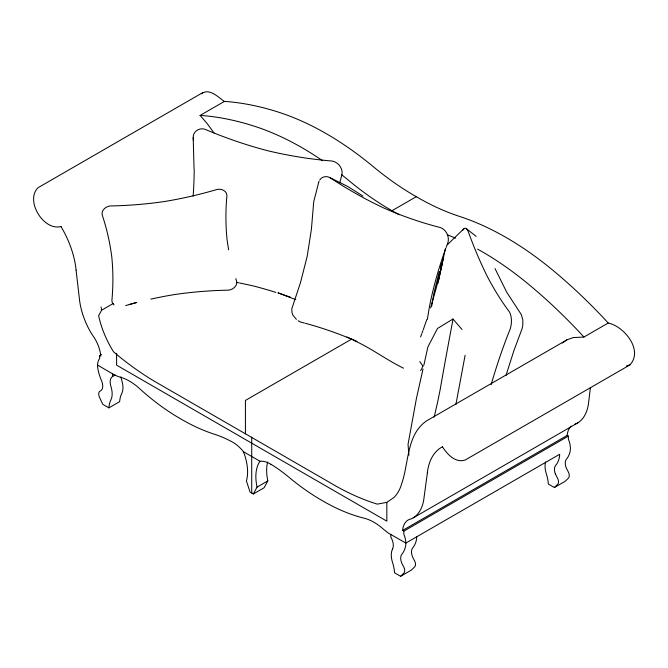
<?xml version="1.0" encoding="UTF-8"?>
<svg xmlns="http://www.w3.org/2000/svg" width="668" height="668" viewBox="0 0 668 668"><rect width="100%" height="100%" fill="white"/><g stroke="black" fill="none" stroke-linecap="round" stroke-linejoin="round"><path stroke-width="1" d="M403.831 531.118L402.645 530.434L567.207 435.419L568.393 436.104L403.831 531.118L403.823 534.166A18.554 10.713 60 0 1 405.86 543.067A18.428 10.638 60 0 1 405.459 546.883A37.608 21.718 60 0 1 401.877 554.198A10.262 5.928 60 0 0 402.019 563.742L404.015 567.491A6.179 3.565 60 0 1 404.015 572.952L400.625 576.3L394.554 572.802A32.131 18.554 60 0 0 392.559 562.556A20.073 11.59 60 0 1 392.559 548.946M568.393 436.104L568.376 439.16A18.504 10.688 60 0 1 570.029 451.885A37.608 21.718 60 0 1 566.439 459.192A10.245 5.92 60 0 0 566.113 467.608L568.577 472.485A6.179 3.565 60 0 1 568.577 477.946L565.186 481.294L554.39 487.523L548.328 484.024A32.131 18.554 60 0 0 546.324 473.779A20.073 11.59 60 0 1 545.614 461.955M194.054 169.088L193.202 137.641C192.818 131.429 199.824 127.045 205.385 129.467A475.516 406.386 56.8 0 0 268.093 150.826A477.979 408.49 56.8 0 0 331.912 161.005C338.167 161.957 343.152 168.411 341.933 174.724A412.398 352.445 56.8 0 0 339.795 182.648M590.37 387.832L588.658 402.111A57.39 33.133 60 0 1 580.3 421.015A43.871 25.334 60 0 1 575.031 424.105M431.595 306.604L433.941 293.177L439.327 271.492M427.378 472.894L424.096 497.117A57.39 33.133 60 0 1 415.738 516.022A43.871 25.334 60 0 1 409.267 519.462A27.121 15.656 60 0 0 402.62 530.417M465.112 355.242L455.868 404.624M422.777 365.454L422.059 368.293L420.631 370.623M438.484 280.618L445.305 248.989M437.799 283.758L443.46 257.823M423.863 365.162L427.904 346.892L437.498 328.472L452.979 319.028L462.022 329.491M423.003 369.062L416.414 398.52L408.031 444.404L408.925 455.184M442.508 262.19L436.338 287.741L430.576 307.931M318.594 182.723L313.718 201.761L311.388 229.433L307.163 256.462L300.542 282.405L291.799 308.841L291.974 312.541L292.901 315.137L296.392 319.346M505.993 375.483L513.884 350.683L521.967 329.04L522.785 325.399L522.835 319.872L521.274 314.519L506.787 292.367L495.005 268.544M452.854 319.429L452.979 319.028L452.545 321.784A382.463 7.39 -78.3 0 0 445.598 359.134A382.68 7.398 -78.3 0 0 440.078 390.045L437.582 402.336A280.952 5.428 -78.3 0 0 434.183 417.133M440.563 267.233L441.84 263.008M318.694 182.431L319.045 181.362M426.835 319.454L423.253 329.691M421.917 333.332L422.919 330.61M420.564 336.923L421.583 334.234M101.411 354.432L99.607 355.476L99.624 358.541A18.554 10.713 60 0 0 97.578 365.087L114.921 375.216L119.472 376.961A51.094 29.501 60 0 1 139.412 388.475A207.656 119.889 60 0 0 179.926 418.435A214.461 123.822 60 0 0 214.72 434.342A129.926 75.008 60 0 1 232.481 442.082A29.041 16.767 60 0 1 243.478 451.718L244.438 454.399A43.645 25.2 60 0 1 246.409 480.993L250.091 492.082L253.347 493.961L257.046 487.122A43.645 25.2 60 0 1 259 462.807L259.969 461.246A29.041 16.767 60 0 1 270.957 464.31M267.643 462.031A43.645 25.2 60 0 0 267.818 480.893L264.136 487.732L253.347 493.961M113.36 303.422L101.67 310.169L98.63 315.68C101.377 328.514 106.68 340.722 113.56 351.861A272.243 157.18 60 0 0 160.495 384.776L330.359 482.847A272.243 157.18 60 0 0 377.286 504.123L386.839 502.369L393.878 497.526A69.656 40.214 60 0 0 401.777 483.44C408.95 462.582 406.578 434.325 426.702 420.815L566.982 339.828L573.227 337.574L583.924 337.056L608.197 323.036C624.321 326.293 643.626 350.458 629.866 364.945L465.304 459.951C455.626 463.442 447.084 454.165 442.425 446.742M462.849 230.068L464.586 228.272L465.83 228.239L476.159 236.363M319.68 180.118C321.734 176.461 326.786 175.584 330.209 177.788L347.777 186.489L362.983 196.083M554.39 487.523L557.788 484.175A6.179 3.565 60 0 0 557.788 478.714L555.325 473.837M447.401 244.713L463.976 228.648M201.41 93.787C209.334 87.683 218.077 97.127 224.356 101.436L227.771 101.636A410.837 237.198 60 0 1 278.907 112.291A311.321 179.742 60 0 1 373.671 167A278.122 160.571 60 0 0 415.145 196.041L417.416 197.352A278.122 160.571 60 0 0 458.891 216.198A311.321 179.742 60 0 1 553.655 270.907A410.837 237.198 60 0 1 604.79 319.296L608.197 323.036M562.256 343.051L566.982 339.828M202.696 92.652L38.134 187.658C24.766 200.483 43.562 231.186 61.013 226.536M214.002 132.974L207.372 123.822L200.083 115.447L224.356 101.436M391.999 210.712L416.281 196.701M97.586 365.095A18.428 10.638 60 0 0 97.979 369.354A37.608 21.718 60 0 0 101.561 380.81A10.262 5.928 60 0 1 101.419 390.195L99.423 391.64A6.179 3.565 60 0 0 99.423 397.101L102.814 404.365L108.884 407.864A32.131 18.554 60 0 1 110.88 399.94A20.073 11.59 60 0 0 110.888 386.321A11.832 6.83 60 0 1 112.65 376.468L115.339 374.898M108.884 407.864L119.672 401.635A32.131 18.554 60 0 1 121.676 393.702A20.073 11.59 60 0 0 121.676 380.092A11.832 6.83 60 0 1 120.975 376.869M351.535 339.169L245.423 400.433L245.423 433.816M257.046 487.122L267.835 480.893M413.275 517.85L577.837 422.844M400.625 576.3L411.413 570.071L414.803 566.723A6.179 3.565 60 0 0 414.811 561.262L412.816 557.504A10.262 5.928 60 0 1 412.665 547.96A37.608 21.718 60 0 0 416.256 540.654A18.428 10.638 60 0 0 416.648 536.838M133.308 303.397L136.781 302.445L125.693 305.568M626.509 365.897L629.866 364.945M129.233 304.533L133.057 303.489M200.083 115.447L203.498 115.647A410.837 237.198 60 0 1 254.625 126.302A311.321 179.742 60 0 1 322.677 160.763M290.572 297.268L277.93 292.826L295.774 299.64M346.901 337.014L356.912 341.465M403.497 368.193C386.747 360.044 371.775 348.621 354.791 340.814M270.957 464.302A129.926 75.008 60 0 1 288.726 477.069A214.461 123.822 60 0 0 323.512 501.342A207.656 119.889 60 0 0 364.035 518.159A51.094 29.501 60 0 1 383.966 529.666L388.525 533.181L405.852 543.067L559.625 454.29A18.428 10.638 60 0 1 559.233 458.106A37.608 21.718 60 0 1 555.651 465.421A10.245 5.92 60 0 0 555.325 473.837M99.607 355.476L100.793 356.161A27.121 15.656 60 0 0 94.155 337.549A43.871 25.334 60 0 1 87.692 326.635A57.39 33.133 60 0 1 79.325 298.062L76.06 270.064M243.469 451.727L259.969 461.246M298.103 320.774L300.667 322.085A468.468 367.634 71.8 0 1 304.449 323.061M114.061 305.017L112.232 302.495L111.89 300.5A279.216 247.97 -18.4 0 0 111.79 256.955A279.733 248.429 -18.4 0 0 102.179 214.887C101.16 210.011 106.162 206.128 110.637 205.936A386.246 343.026 -18.4 0 0 164.128 201.577A385.67 342.517 -18.4 0 0 216.758 189.545C220.983 188.318 226.895 190.647 226.92 195.615A279.216 247.97 -18.4 0 0 227.011 239.152A279.733 248.429 -18.4 0 0 228.64 249.84M466.431 228.581L468.017 230.936A489.786 185.554 -87.5 0 0 487.289 276.435A485.644 183.984 -87.5 0 0 509.459 311.931C512.097 317.091 511.863 323.37 510.26 328.815A404.215 153.139 -87.5 0 0 492.216 380.927A408.115 154.609 -87.5 0 0 491.155 384.701M583.924 337.056L580.509 333.315A410.837 237.198 60 0 0 529.373 284.927A311.321 179.742 60 0 0 477.57 249.114M419.813 361.613L423.094 366.256M101.052 306.938L101.67 310.169M390.797 534.5L390.797 537.047A11.832 6.83 60 0 1 392.575 548.971M386.839 502.369L386.839 521.165L116.599 365.145L116.599 353.272M251.719 437.164L251.719 493.017M112.641 373.905L112.641 376.46M150.809 299.139A385.67 342.517 -18.4 0 1 174.674 294.538A386.246 343.026 -18.4 0 1 228.164 290.171C232.648 289.979 237.641 286.113 236.622 281.228A279.733 248.429 -18.4 0 1 235.787 278.656M305.393 323.32A468.468 367.634 71.8 0 1 354.132 340.262M330.209 177.788A466.932 366.431 71.8 0 0 384.2 208.182A468.468 367.634 71.8 0 0 440.437 227.563C446.324 229.683 449.622 236.773 447.902 242.701A417.867 327.921 71.8 0 0 446.124 247.444M445.781 248.396A417.867 327.921 71.8 0 0 430.392 301.844A416.381 326.761 71.8 0 0 427.403 319.204M275.826 292.367A475.516 406.386 56.8 0 0 254.733 286.305A477.979 408.49 56.8 0 0 239.678 283.007M237.023 282.481A477.979 408.49 56.8 0 1 238.793 282.823M193.202 137.641A410.06 350.441 56.8 0 1 193.378 140.33M194.204 169.739A410.06 350.441 56.8 0 1 193.144 196.192M341.599 174.699A311.321 179.742 60 0 1 349.389 181.02A278.122 160.571 60 0 0 390.863 210.061L393.135 211.372A278.122 160.571 60 0 0 399.23 214.779M60.997 226.552A70.8 40.882 60 0 1 76.102 270.081M567.182 435.411A27.121 15.656 60 0 1 571.265 426.067M447.635 234.894A311.321 179.742 60 0 1 455.518 238.175M427.345 472.869A70.8 40.882 60 0 1 442.45 446.783"/></g></svg>
